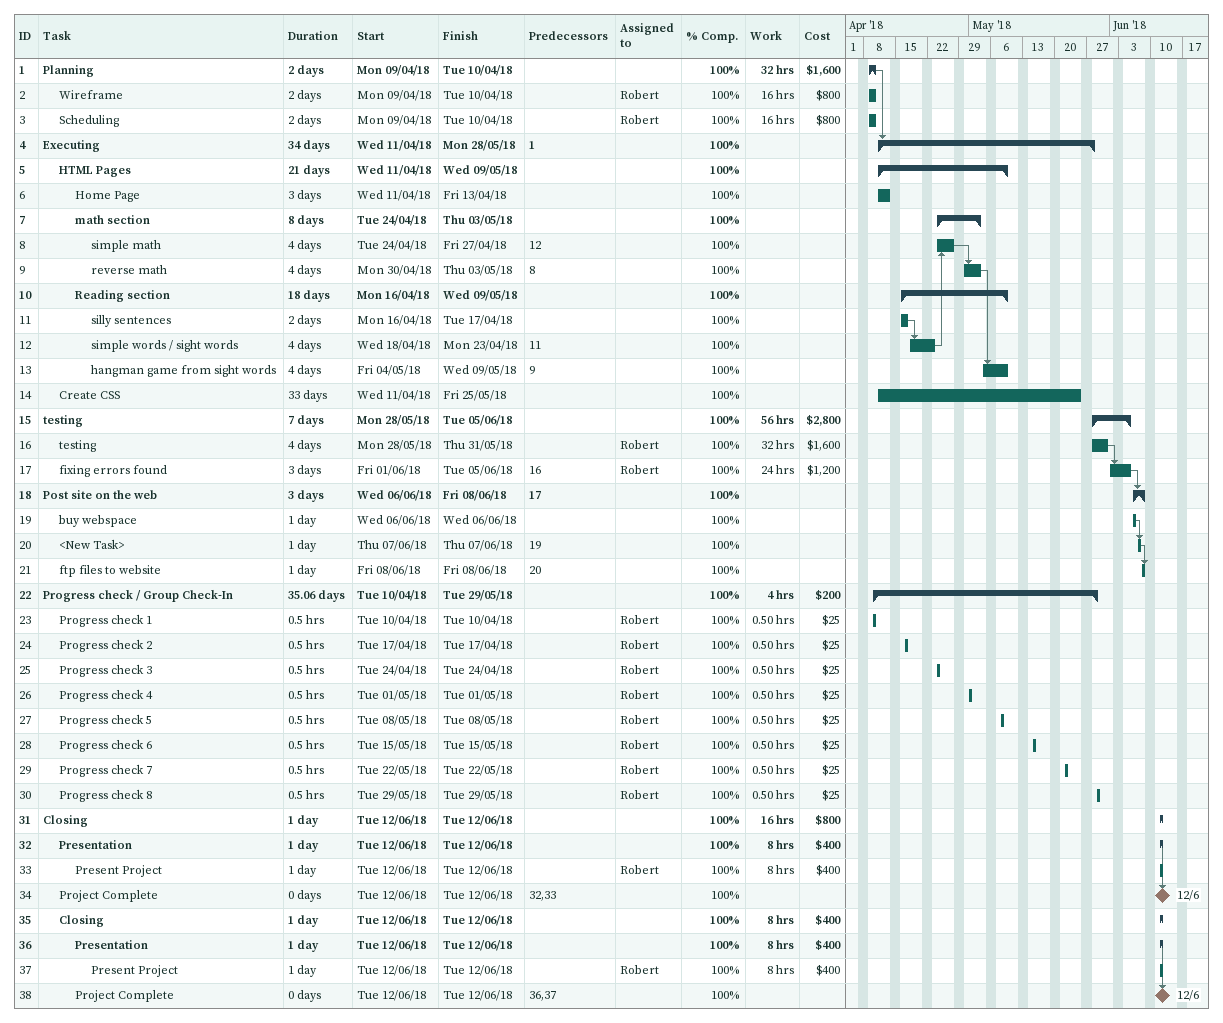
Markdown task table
| ID | Level | Task | Duration | Start | Finish | Predecessors | Resources | % complete | Work (h) | Cost ($) |
|---|---|---|---|---|---|---|---|---|---|---|
| 1 | 1 | **Planning** | 2d | 2018-04-09 | 2018-04-10 |  |  | 100 | 32 | 1600 |
| 2 | 2 | Wireframe | 2d | 2018-04-09 | 2018-04-10 |  | Robert | 100 | 16 | 800 |
| 3 | 2 | Scheduling | 2d | 2018-04-09 | 2018-04-10 |  | Robert | 100 | 16 | 800 |
| 4 | 1 | **Executing** | 34d | 2018-04-11 | 2018-05-28 | 1 |  | 100 |  |  |
| 5 | 2 | **HTML Pages** | 21d | 2018-04-11 | 2018-05-09 |  |  | 100 |  |  |
| 6 | 3 | Home Page | 3d | 2018-04-11 | 2018-04-13 |  |  | 100 |  |  |
| 7 | 3 | **math section** | 8d | 2018-04-24 | 2018-05-03 |  |  | 100 |  |  |
| 8 | 4 | simple math | 4d | 2018-04-24 | 2018-04-27 | 12 |  | 100 |  |  |
| 9 | 4 | reverse math | 4d | 2018-04-30 | 2018-05-03 | 8 |  | 100 |  |  |
| 10 | 3 | **Reading section** | 18d | 2018-04-16 | 2018-05-09 |  |  | 100 |  |  |
| 11 | 4 | silly sentences | 2d | 2018-04-16 | 2018-04-17 |  |  | 100 |  |  |
| 12 | 4 | simple words / sight words | 4d | 2018-04-18 | 2018-04-23 | 11 |  | 100 |  |  |
| 13 | 4 | hangman game from sight words | 4d | 2018-05-04 | 2018-05-09 | 9 |  | 100 |  |  |
| 14 | 2 | Create CSS | 33d | 2018-04-11 | 2018-05-25 |  |  | 100 |  |  |
| 15 | 1 | **testing** | 7d | 2018-05-28 | 2018-06-05 |  |  | 100 | 56 | 2800 |
| 16 | 2 | testing | 4d | 2018-05-28 | 2018-05-31 |  | Robert | 100 | 32 | 1600 |
| 17 | 2 | fixing errors found | 3d | 2018-06-01 | 2018-06-05 | 16 | Robert | 100 | 24 | 1200 |
| 18 | 1 | **Post site on the web** | 3d | 2018-06-06 | 2018-06-08 | 17 |  | 100 |  |  |
| 19 | 2 | buy webspace | 1d | 2018-06-06 | 2018-06-06 |  |  | 100 |  |  |
| 20 | 2 | <New Task> | 1d | 2018-06-07 | 2018-06-07 | 19 |  | 100 |  |  |
| 21 | 2 | ftp files to website | 1d | 2018-06-08 | 2018-06-08 | 20 |  | 100 |  |  |
| 22 | 1 | **Progress check / Group Check-In** | 35.06d | 2018-04-10 | 2018-05-29 |  |  | 100 | 4 | 200 |
| 23 | 2 | Progress check 1 | 0.5h | 2018-04-10 | 2018-04-10 |  | Robert | 100 | 0.50 | 25 |
| 24 | 2 | Progress check 2 | 0.5h | 2018-04-17 | 2018-04-17 |  | Robert | 100 | 0.50 | 25 |
| 25 | 2 | Progress check 3 | 0.5h | 2018-04-24 | 2018-04-24 |  | Robert | 100 | 0.50 | 25 |
| 26 | 2 | Progress check 4 | 0.5h | 2018-05-01 | 2018-05-01 |  | Robert | 100 | 0.50 | 25 |
| 27 | 2 | Progress check 5 | 0.5h | 2018-05-08 | 2018-05-08 |  | Robert | 100 | 0.50 | 25 |
| 28 | 2 | Progress check 6 | 0.5h | 2018-05-15 | 2018-05-15 |  | Robert | 100 | 0.50 | 25 |
| 29 | 2 | Progress check 7 | 0.5h | 2018-05-22 | 2018-05-22 |  | Robert | 100 | 0.50 | 25 |
| 30 | 2 | Progress check 8 | 0.5h | 2018-05-29 | 2018-05-29 |  | Robert | 100 | 0.50 | 25 |
| 31 | 1 | **Closing** | 1d | 2018-06-12 | 2018-06-12 |  |  | 100 | 16 | 800 |
| 32 | 2 | **Presentation** | 1d | 2018-06-12 | 2018-06-12 |  |  | 100 | 8 | 400 |
| 33 | 3 | Present Project | 1d | 2018-06-12 | 2018-06-12 |  | Robert | 100 | 8 | 400 |
| 34 | 2 | Project Complete | 0d | 2018-06-12 | 2018-06-12 | 32, 33 |  | 100 |  |  |
| 35 | 2 | **Closing** | 1d | 2018-06-12 | 2018-06-12 |  |  | 100 | 8 | 400 |
| 36 | 3 | **Presentation** | 1d | 2018-06-12 | 2018-06-12 |  |  | 100 | 8 | 400 |
| 37 | 4 | Present Project | 1d | 2018-06-12 | 2018-06-12 |  | Robert | 100 | 8 | 400 |
| 38 | 3 | Project Complete | 0d | 2018-06-12 | 2018-06-12 | 36, 37 |  | 100 |  |  |
